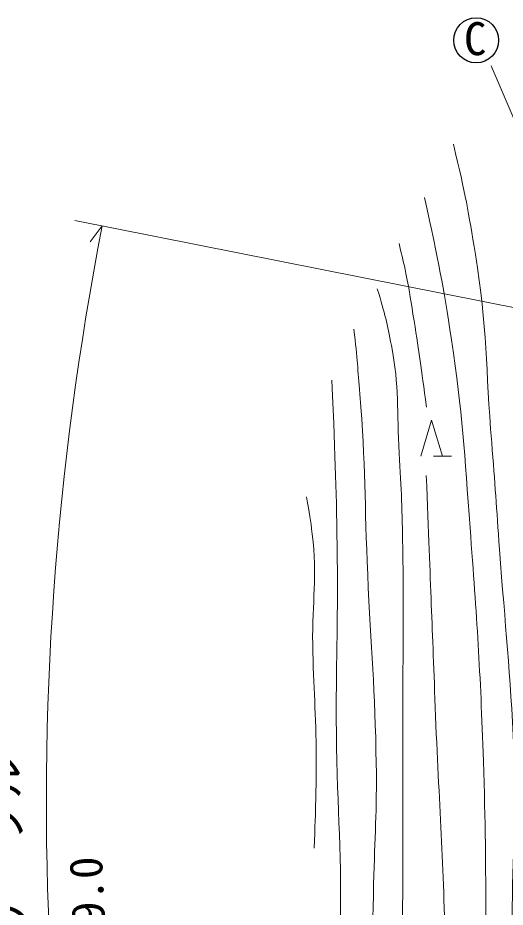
# Model space of a CAD drawing. Units: millimetres, scale not verified. Extents: x 40000 to 680000, y 20000 to 380000.
# Drawn here: x 253381 to 280469, y 290386 to 339767 of the extents above; entities that cross this region are included whole.
import ezdxf
from ezdxf.enums import TextEntityAlignment as Align

# ---------------------------------------------------------------- set-up
doc = ezdxf.new("R2010")
doc.units = ezdxf.units.MM
doc.header["$LTSCALE"] = 1000
for name, color, linetype, lineweight in [('M-BGD', 7, 'Continuous', 13), ('M-STR-HTXT', 7, 'Continuous', 13), ('M-STR-STRC', 7, 'Continuous', 13)]:
    doc.layers.add(name, color=color, linetype=linetype, lineweight=lineweight)
doc.styles.add('ＭＳ ゴシック', font='')
doc.styles.get('ＭＳ ゴシック').set_extended_font_data('MS Gothic')

msp = doc.modelspace()

# ---------------------------------------------------------------- linework, layer by layer
at = {"layer": 'M-BGD'}
for p, q in [((275775, 315428), (276375, 317428)), ((276375, 317428), (276975, 315428)), ((277475, 315428), (276475, 315428))]:
    msp.add_line(p, q, dxfattribs=at)
for points, knots in [([(278082, 250382), (280126, 248059), (280668, 247438), (282389, 245611), (283978, 243924), (284828, 242934), (286536, 241368), (287253, 240710), (287684, 240355), (288530, 239873), (288749, 239748), (288911, 239698), (289161, 239732), (289263, 239745), (289331, 239784), (289385, 239873), (289485, 240037), (289434, 240170), (289443, 240363), (289461, 240727), (289410, 240932), (289378, 241295), (289335, 241776), (289300, 242046), (289208, 242520), (288616, 245572), (288097, 247247), (287162, 250212), (286137, 253464), (285084, 255116), (284005, 258351), (283300, 260462), (282959, 261669), (282508, 263849), (281983, 266379), (282000, 267847), (281664, 270409), (281313, 273079), (280922, 274554), (280738, 277241), (280406, 282107), (280802, 284850), (280847, 289726), (280881, 293395), (281088, 295454), (280940, 299120), (280763, 303483), (280467, 305916), (280151, 310271), (279984, 312581), (279905, 313877), (279716, 316186), (279382, 320266), (279474, 322589), (278814, 326630), (278420, 329037), (278268, 329892), (277589, 332754)], [0, 0, 0, 0, 1, 1, 1, 2, 2, 2, 3, 3, 3, 4, 4, 4, 5, 5, 5, 6, 6, 6, 7, 7, 7, 8, 8, 8, 9, 9, 9, 10, 10, 10, 11, 11, 11, 12, 12, 12, 13, 13, 13, 14, 14, 14, 15, 15, 15, 16, 16, 16, 17, 17, 17, 18, 18, 18, 19, 19, 19, 19]), ([(275983, 329787), (276799, 326065), (277004, 324995), (277480, 321893), (278103, 317838), (278210, 315532), (278515, 311441), (278891, 306389), (279092, 303556), (279255, 298493), (279472, 291766), (279373, 287992), (279301, 281261), (279260, 277428), (278929, 275282), (279053, 271451), (279162, 268131), (279422, 266262), (280115, 263013), (280649, 260508), (281289, 259191), (282156, 256780), (282863, 254818), (283476, 253804), (284225, 251858), (284529, 251070), (284733, 250638), (284962, 249825), (285098, 249342), (285221, 249076), (285266, 248576), (285292, 248277), (285311, 248104), (285266, 247807), (285236, 247609), (285240, 247483), (285138, 247311), (285050, 247162), (284971, 247058), (284802, 247023), (284433, 246946), (284203, 247099), (283873, 247279), (283454, 247507), (283234, 247666), (282864, 247968), (281969, 248698), (281526, 249176), (280671, 249953), (278920, 251542), (278375, 252045), (276203, 254036)], [0, 0, 0, 0, 1, 1, 1, 2, 2, 2, 3, 3, 3, 4, 4, 4, 5, 5, 5, 6, 6, 6, 7, 7, 7, 8, 8, 8, 9, 9, 9, 10, 10, 10, 11, 11, 11, 12, 12, 12, 13, 13, 13, 14, 14, 14, 15, 15, 15, 16, 16, 16, 17, 17, 17, 17]), ([(276091, 318150), (275777, 320467), (275706, 321072), (275402, 322937), (275235, 323964), (275168, 324545), (274954, 325563), (274817, 326216), (274768, 326434), (274570, 327228)], [0, 0, 0, 0, 1, 1, 1, 2, 2, 2, 3, 3, 3, 3]), ([(273360, 324710), (273802, 323280), (273900, 322811), (274144, 321571), (274596, 319276), (274435, 317934), (274576, 315599), (274700, 313553), (274739, 312404), (274775, 310354), (274838, 306739), (274779, 304714), (274775, 301099), (274769, 295709), (274793, 292689), (274748, 287299), (274711, 282909), (274553, 280450), (274592, 276060), (274609, 274107), (274595, 273008), (274777, 271063), (274936, 269368), (275303, 268459), (275662, 266795), (275887, 265750), (276024, 265167), (276270, 264127), (276419, 263500), (276572, 263163), (276670, 262526), (276747, 262029), (276877, 261745), (276815, 261245), (276794, 261084), (276788, 260954), (276654, 260861), (276428, 260703), (276212, 260824), (275950, 260909), (275495, 261056), (275290, 261260), (274877, 261502), (274491, 261728), (274280, 261864), (273917, 262126), (273313, 262561), (273126, 262771), (272492, 263391)], [0, 0, 0, 0, 1, 1, 1, 2, 2, 2, 3, 3, 3, 4, 4, 4, 5, 5, 5, 6, 6, 6, 7, 7, 7, 8, 8, 8, 9, 9, 9, 10, 10, 10, 11, 11, 11, 12, 12, 12, 13, 13, 13, 14, 14, 14, 15, 15, 15, 16, 16, 16, 16]), ([(271779, 268067), (272253, 268019), (272443, 267975), (272852, 268067), (273090, 268121), (273297, 268070), (273444, 268264), (273671, 268560), (273506, 268843), (273520, 269215), (273541, 269793), (273485, 270118), (273435, 270694), (273265, 272645), (272825, 273706), (272768, 275663), (272691, 278339), (272863, 279839), (272928, 282516), (273015, 286094), (273076, 288098), (273158, 291676), (273218, 294283), (273342, 295743), (273301, 298350), (273238, 302459), (273009, 304755), (272827, 308860), (272654, 312773), (272707, 314973), (272392, 318877), (272278, 320281), (272248, 320747), (272065, 322470)], [0, 0, 0, 0, 1, 1, 1, 2, 2, 2, 3, 3, 3, 4, 4, 4, 5, 5, 5, 6, 6, 6, 7, 7, 7, 8, 8, 8, 9, 9, 9, 10, 10, 10, 11, 11, 11, 11]), ([(270840, 319639), (271035, 314872), (271088, 313614), (271134, 309750), (271180, 305973), (271053, 303857), (271088, 300079), (271129, 295668), (271413, 293196), (271295, 288786), (271249, 287081), (271128, 286131), (270996, 284431), (270897, 283165), (270863, 282763), (270723, 281192)], [0, 0, 0, 0, 1, 1, 1, 2, 2, 2, 3, 3, 3, 4, 4, 4, 5, 5, 5, 5]), ([(274457, 257440), (275087, 257015), (275311, 256886), (275898, 256607), (276722, 256216), (277220, 256026), (278124, 255903), (278614, 255835), (278985, 255681), (279389, 255967), (279623, 256132), (279578, 256385), (279597, 256671), (279621, 257037), (279533, 257241), (279453, 257600), (279315, 258216), (279077, 258513), (278908, 259121), (278407, 260930), (278167, 261959), (277858, 263811), (277503, 265938), (277365, 267141), (277137, 269286), (276914, 271394), (276825, 272583), (276788, 274702), (276703, 279539), (277114, 282245), (277116, 287082), (277119, 292518), (276805, 295558), (276599, 300991), (276401, 306211), (276337, 307843), (276082, 314355)], [0, 0, 0, 0, 1, 1, 1, 2, 2, 2, 3, 3, 3, 4, 4, 4, 5, 5, 5, 6, 6, 6, 7, 7, 7, 8, 8, 8, 9, 9, 9, 10, 10, 10, 11, 11, 11, 12, 12, 12, 12]), ([(269852, 293658), (269945, 296072), (269961, 296726), (269961, 298694), (269962, 301151), (269808, 302525), (269771, 304981), (269734, 307373), (270043, 308732), (269743, 311106), (269641, 311917), (269615, 312220), (269417, 313174)], [0, 0, 0, 0, 1, 1, 1, 2, 2, 2, 3, 3, 3, 4, 4, 4, 4])]:
    msp.add_open_spline(points, degree=3, knots=knots, dxfattribs=at)
at = {"layer": 'M-STR-HTXT'}
for p, q in [((282984, 323265), (256544, 328514)), ((258079, 328209), (257396, 327324))]:
    msp.add_line(p, q, dxfattribs=at)
msp.add_arc((421510, 296179), 166539, 168.91153, 196.9924, dxfattribs=at)
at = {"layer": 'M-STR-STRC'}
msp.add_line((279687, 337098), (285260, 324071), dxfattribs=at)
at = {"layer": 'M-STR-STRC', "lineweight": 25}
msp.add_circle((278854, 338517), 1250, dxfattribs=at)

# ---------------------------------------------------------------- texts
at = {"layer": 'M-STR-HTXT', "style": 'ＭＳ ゴシック'}
for s, rotation, p in [('ガードケーブル', 92.339, (254671, 281429)), ('L=59.0', 92.57, (258941, 285787))]:
    msp.add_text(s, height=1833, rotation=rotation, dxfattribs=at).set_placement(p, align=Align.BOTTOM_LEFT)
at = {"layer": 'M-STR-STRC', "style": 'ＭＳ ゴシック'}
msp.add_text('C', height=1833, dxfattribs=at).set_placement((278175, 337143), align=Align.BOTTOM_LEFT)

doc.saveas('drawing.dxf')
